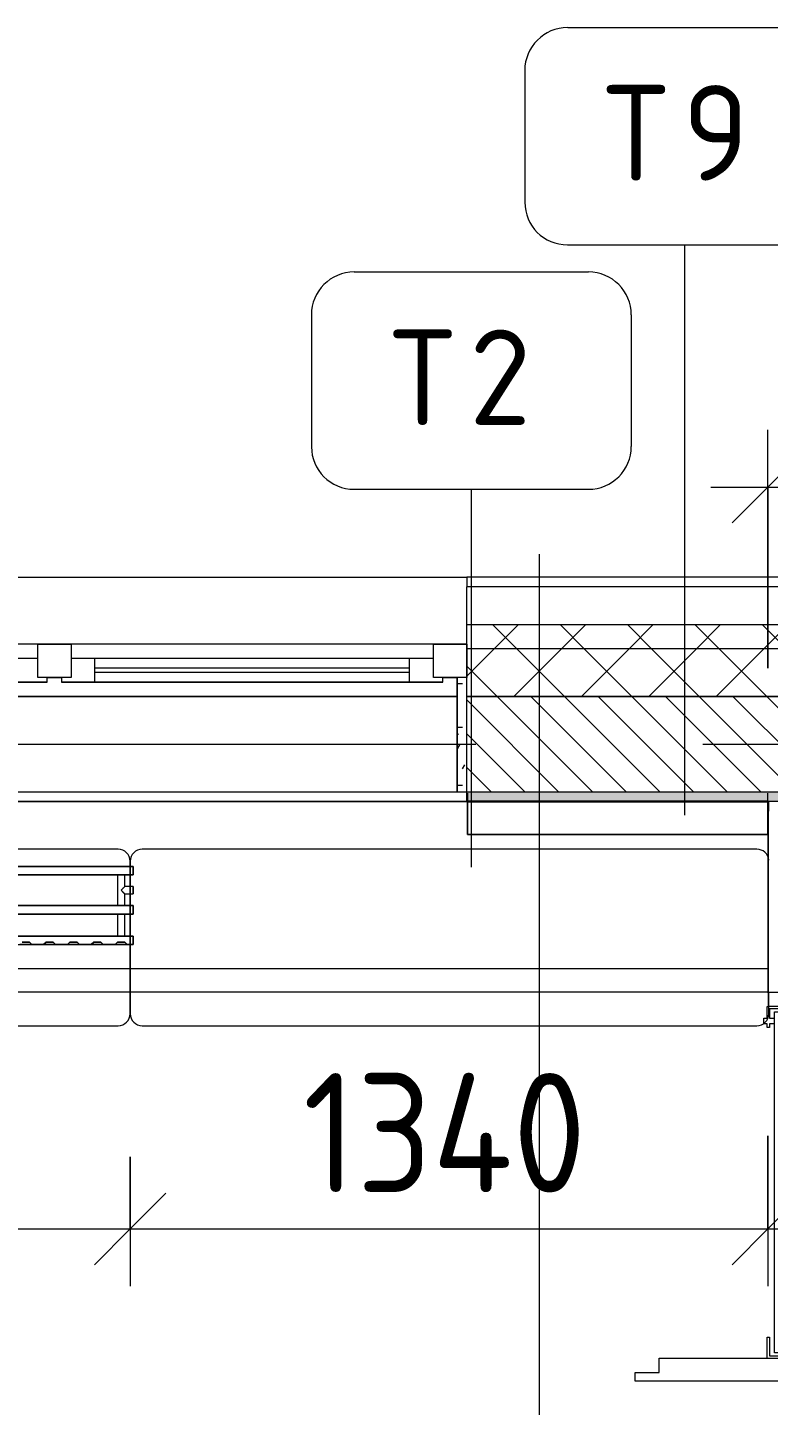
# Model space of a CAD drawing. Header units: millimetres. Extents: x 35092 to 251863, y -8553 to 29549.
# Drawn here: x 46586 to 48140, y 25614 to 28502 of the extents above; entities that cross this region are included whole.
import ezdxf

# ---------------------------------------------------------------- set-up
doc = ezdxf.new("R2010")
doc.units = ezdxf.units.MM
doc.linetypes.add('Осевая', pattern=[3175, 635, -476.25, 1587.5, -476.25])
for name, color, linetype, lineweight in [('0-1', 7, 'Continuous', 9), ('A-ANNO-DIMS', 7, 'Continuous', 9), ('A-ANNO-DIMS-100', 7, 'Continuous', 9), ('A-GLAZ', 7, 'Continuous', 9), ('A-GLAZ-1', 7, 'Continuous', 13), ('A-WALL', 7, 'Continuous', 9), ('I-FURN', 7, 'Continuous', 9), ('I-FURN-IDEN', 7, 'Continuous', 9), ('I-WALL', 7, 'Continuous', 9), ('Оси', 7, 'Continuous', 9), ('Оси-2', 7, 'Осевая', 9)]:
    doc.layers.add(name, color=color, linetype=linetype, lineweight=lineweight)
for name, color, linetype, lineweight, true_color in [('A-WALL-1', 9, 'Continuous', 9, 0x808080), ('A-WALL-FNSH-1', 9, 'Continuous', 9, 0x808080), ('I-FURN-1', 9, 'Continuous', 9, 0x808080), ('M-EQPM-1', 7, 'Continuous', 9, 0xb2b2b2)]:
    doc.layers.add(name, color=color, linetype=linetype, lineweight=lineweight, true_color=true_color)
doc.styles.add('GOST Common', font='GOST_Common.ttf', dxfattribs={"height": 200})
doc.styles.add('ISOCPEUR', font='isocpeur.ttf', dxfattribs={"width": 0.9, "height": 250})
doc.dimstyles.new('ISO-2_5_0_9К_БОЛЬШОЙ', dxfattribs={"dimscale": 304.8, "dimtxt": 248.995294, "dimasz": 0.492126, "dimexe": 0.393701, "dimexo": 0.984252, "dimgap": 0, "dimtad": 1, "dimdec": 0, "dimrnd": 10, "dimzin": 0, "dimdsep": 46, "dimtxsty": 'ISOCPEUR', "dimblk1": 'OBLIQUE', "dimblk2": 'OBLIQUE', "dimsah": 1, "dimcen": 0.09, "dimdle": 0.393701, "dimazin": 0, "dimtfac": 1, "dimtdec": 4, "dimtix": 1, "dimtmove": 0, "dimatfit": 3, "dimfxl": 1, "dimtvp": 1, "dimtolj": 1, "dimtzin": 0, "dimarcsym": 2})
pattern_1 = [(45, (0, 0), (-70.71068, 70.71068), []), (135, (0, 0), (-70.71068, -70.71068), [])]
pattern_2 = [(0, (0, 0), (121.92, 30.48), [10.058, -81.382, 10.058, -81.382, -487.68]), (0, (0, 0), (121.92, 30.48), [-182.88, 10.058, -172.822, 10.058, -81.382, -213.36]), (0, (0, 0), (121.92, 30.48), [-457.2, 10.058, -50.902, 10.058, -142.342]), (120, (45.72, 15.24), (-87.356454, 90.345817), [10.058, -81.382, 10.058, -81.382, -487.68]), (120, (45.72, 15.24), (-87.356454, 90.345817), [-182.88, 10.058, -172.822, 10.058, -81.382, -213.36]), (120, (45.72, 15.24), (-87.356454, 90.345817), [-457.2, 10.058, -50.902, 10.058, -142.342]), (240, (60.96, 76.2), (-34.563546, -120.825817), [10.058, -81.382, 10.058, -81.382, -487.68]), (240, (60.96, 76.2), (-34.563546, -120.825817), [-182.88, 10.058, -172.822, 10.058, -81.382, -213.36]), (240, (60.96, 76.2), (-34.563546, -120.825817), [-457.2, 10.058, -50.902, 10.058, -142.342])]

# ---------------------------------------------------------------- blocks, each defined once
blk = doc.blocks.new('120_Окно_СКБ_2Ст - 120_Окно_СКБ_2Ст 3100х2500 _мал_створка слева_ 2-19089248-План расстановки мебели и оборудования 2 этажа в осях 12-23')
at = {"layer": 'A-GLAZ'}
for p, q in [((1550, -5), (-1550, -5)), ((770, -55), (1430, -55)), ((670, -75), (700, -75)), ((1430, -65), (770, -65)), ((1500, -75), (1530, -75))]:
    blk.add_line(p, q, dxfattribs=at)
at = {"layer": 'A-GLAZ-1'}
for p, q in [((650, -75), (650, -5)), ((650, -5), (720, -5)), ((720, -5), (720, -75)), ((1480, -75), (1480, -5)), ((1480, -5), (1550, -5)), ((1550, -5), (1550, -75)), ((650, -35), (-1480, -35)), ((650, -75), (650, -35)), ((1480, -35), (720, -35)), ((720, -35), (720, -75)), ((770, -85), (770, -35)), ((1430, -85), (1430, -35)), ((1480, -75), (1480, -35)), ((-1500, -85), (670, -85)), ((670, -85), (-1500, -85)), ((720, -75), (650, -75)), ((670, -75), (650, -75)), ((670, -85), (670, -75)), ((720, -75), (700, -75)), ((700, -75), (700, -85)), ((700, -85), (1500, -85)), ((1500, -85), (700, -85)), ((1550, -75), (1480, -75)), ((1500, -75), (1480, -75)), ((1500, -85), (1500, -75))]:
    blk.add_line(p, q, dxfattribs=at)
blk = doc.blocks.new('Sports-Recreation_Goals-Nets_Unisport_Upward-Hinged-Practice-Basketball-Goall - 5_13-29732154-План расстановки мебели и оборудования 2 этажа в осях 12-23')
at = {"layer": '0-1', "flags": 128}
for points in [[(-600.4, 814.8), (-82.9, 814.8), (-82.9, 819.8), (-82.9, 959.8), (-92.2, 963.3), (-103.6, 968.2), (-114.6, 973.7), (-125.3, 979.7), (-135.5, 986.1), (-145.4, 992.9), (-154.7, 1000.1), (-163.6, 1007.7), (-172, 1015.5), (-179.8, 1023.6), (-187.2, 1031.9), (-194.1, 1040.4), (-200.6, 1049.2), (-206.8, 1058.4), (-212.7, 1068.1), (-218.2, 1078.2), (-223.3, 1088.7), (-227.9, 1099.5), (-232.1, 1110.7), (-235.7, 1122.3), (-238.8, 1134.1), (-241.4, 1146.1), (-243.3, 1158.4), (-244.6, 1170.9), (-245.3, 1183.4), (-245.4, 1196.1), (-244.7, 1208.7), (-243.5, 1221.3), (-241.5, 1233.9), (-239, 1246.3), (-235.8, 1258.5), (-232, 1270.5), (-227.6, 1282.2), (-222.6, 1293.6), (-217.2, 1304.7), (-211.2, 1315.3), (-204.8, 1325.6), (-197.9, 1335.4), (-190.7, 1344.7), (-183.2, 1353.6), (-175.3, 1362), (-167.2, 1369.9), (-158.9, 1377.3), (-150.4, 1384.1), (-141.7, 1390.6), (-132.4, 1396.8), (-122.8, 1402.7), (-112.7, 1408.2), (-102.2, 1413.3), (-91.4, 1417.9), (-80.1, 1422.1), (-68.6, 1425.8), (-56.8, 1428.9), (-44.7, 1431.4), (-32.4, 1433.3), (-20, 1434.7), (-7.4, 1435.4), (5.2, 1435.4), (17.8, 1434.8), (30.5, 1433.5), (43, 1431.6), (55.4, 1429), (67.6, 1425.8), (79.6, 1422), (91.3, 1417.6), (102.7, 1412.7), (113.8, 1407.2), (124.5, 1401.2), (134.7, 1394.8), (144.5, 1388), (153.9, 1380.8), (162.7, 1373.2), (171.1, 1365.4), (179, 1357.3), (186.4, 1349), (193.3, 1340.5), (199.8, 1331.7), (206, 1322.5), (211.8, 1312.8), (217.3, 1302.7), (222.4, 1292.2), (227.1, 1281.4), (231.2, 1270.2), (234.9, 1258.6), (238, 1246.8), (240.5, 1234.8), (242.5, 1222.5), (243.8, 1210), (244.5, 1197.5), (244.5, 1184.8), (243.9, 1172.2), (242.6, 1159.6), (240.7, 1147), (238.1, 1134.6), (234.9, 1122.4), (231.1, 1110.4), (226.8, 1098.7), (221.8, 1087.3), (216.3, 1076.2), (210.4, 1065.6), (204, 1055.3), (197.1, 1045.5), (189.9, 1036.2), (182.3, 1027.3), (174.5, 1018.9), (166.4, 1011), (158.1, 1003.6), (149.6, 996.8), (140.8, 990.3), (131.6, 984.1), (121.9, 978.2), (111.9, 972.7), (101.4, 967.6), (90.5, 963), (82.1, 959.8), (82.1, 819.8), (82.1, 814.8), (599.6, 814.8), (599.6, 796.8), (549.6, 796.8), (549.6, 766.9), (549.6, 766.8), (322.7, 766.8), (322.7, 722.9), (322.6, 722.9), (322.6, 722.8), (317.7, 722.8), (317.7, 761.8), (281.6, 761.8), (281.6, 755.6), (307.6, 755.6), (307.6, 66), (317.7, 66), (317.7, 73.6), (322.6, 73.6), (322.6, 73.6), (322.7, 73.6), (322.7, 66), (329.8, 66), (329.8, 65.7), (329.8, 64.6), (329.8, 63), (329.8, 60.9), (329.8, 58.8), (329.8, 57), (329.8, 55.8), (329.8, 55.2), (329.8, 54.6), (329.8, 54), (322.7, 54), (322.7, 29.6), (319.6, 29.6), (319.6, -0.4), (279.6, -0.4), (-280.4, -0.4), (-320.4, -0.4), (-320.4, 29.6), (-323.4, 29.6), (-323.4, 29.6), (-323.4, 29.6), (-323.4, 54), (-331.1, 54), (-331.1, 54.6), (-331.1, 55.2), (-331.1, 55.8), (-331.1, 57), (-331.1, 58.8), (-331.1, 60.9), (-331.1, 63), (-331.1, 64.6), (-331.1, 65.7), (-331.1, 66), (-323.4, 66), (-323.4, 73.6), (-322.4, 73.6), (-322.4, 722.8), (-323.4, 722.8), (-323.4, 766.8), (-323.4, 766.8), (-323.4, 766.8), (-550.4, 766.8), (-550.4, 796.8), (-600.4, 796.8)], [(-225.4, 1195.6), (-224.7, 1172.5), (-221.7, 1149.8), (-216.5, 1127.8), (-209.3, 1106.9), (-200.4, 1087.3), (-190, 1069.2), (-178.3, 1052.7), (-165.2, 1037.2), (-150.3, 1022.6), (-133.5, 1009), (-115.1, 996.9), (-95.1, 986.4), (-73.9, 977.8), (-51.7, 971.4), (-28.8, 967.2), (-5.6, 965.5), (17.6, 966.2), (40.3, 969.2), (62.2, 974.3), (83.1, 981.5), (102.7, 990.5), (120.8, 1000.9), (137.4, 1012.6), (152.8, 1025.7), (167.4, 1040.6), (181, 1057.3), (193.2, 1075.8), (203.7, 1095.7), (212.2, 1117), (218.7, 1139.2), (222.8, 1162.1), (224.5, 1185.3), (223.9, 1208.4), (220.9, 1231.1), (215.7, 1253.1), (208.5, 1274), (199.6, 1293.6), (189.1, 1311.7), (189.1, 1311.7), (177.5, 1328.2), (177.5, 1328.2), (164.4, 1343.7), (149.4, 1358.3), (132.7, 1371.9), (132.7, 1371.9), (114.3, 1384), (94.3, 1394.5), (94.3, 1394.5), (73.1, 1403.1), (50.8, 1409.5), (50.8, 1409.5), (27.9, 1413.7), (4.7, 1415.4), (4.7, 1415.4), (-18.4, 1414.7), (-41.1, 1411.7), (-41.1, 1411.7), (-63, 1406.6), (-83.9, 1399.4), (-83.9, 1399.4), (-103.5, 1390.4), (-121.6, 1380), (-121.7, 1380), (-138.2, 1368.3), (-153.6, 1355.2), (-168.3, 1340.3), (-181.8, 1323.6), (-194, 1305.1), (-204.5, 1285.2), (-213.1, 1263.9), (-219.5, 1241.7), (-223.6, 1218.8)], [(-600.4, 814.8), (599.6, 814.8), (599.6, 796.8), (549.6, 796.8), (549.6, 766.9), (549.6, 766.8), (-550.4, 766.8), (-550.4, 796.8), (-600.4, 796.8)], [(-322.4, 746.7), (-322.4, 755.6), (-292.4, 755.6), (-292.4, 746.7), (-292.4, 40.8), (-322.4, 40.8)], [(-292.4, 746.7), (-292.4, 714.9), (-7.4, 714.9), (277.6, 714.9), (277.6, 722.8), (276.6, 722.8), (276.6, 766.8), (276.7, 766.8), (276.7, 766.8), (-277.4, 766.8), (-277.4, 722.9), (-277.4, 722.9), (-277.4, 722.8), (-282.4, 722.8), (-282.4, 761.8), (-318.4, 761.8), (-318.4, 755.6), (-292.4, 755.6)], [(277.6, 755.6), (307.6, 755.6), (307.6, 49.7), (307.6, 40.8), (277.6, 40.8), (277.6, 49.7)], [(-8.3, 319), (-8.3, 314.6), (-5.4, 314.6), (-5.4, 310.9), (-5.4, 309.2), (-3.9, 309.2), (-3.9, 309.3), (-3.9, 310.3), (-3.9, 311.1), (-3.9, 311.7), (-3.9, 312.1), (-3.9, 312.3), (-3.9, 320.9), (-3.9, 321.4), (-3.9, 321.6), (1.1, 321.6), (1.1, 321.4), (1.1, 320.9), (1.1, 319), (3.6, 319), (3.6, 314.6), (7.6, 314.6), (7.6, 307.6), (277.6, 307.6), (277.6, 647.2), (-7.4, 647.2), (-292.4, 647.2), (-292.4, 66), (-282.4, 66), (-282.4, 73.6), (-277.4, 73.6), (-277.4, 73.6), (-277.4, 73.6), (-277.4, 66), (-270.9, 66), (-270.9, 65.7), (-270.9, 64.7), (-270.9, 64.4), (-270.9, 63.4), (-270.9, 61.8), (-270.9, 59.7), (-270.9, 57.5), (-270.9, 55.8), (-270.9, 54.6), (-270.9, 54), (-277.4, 54), (-277.4, 29.6), (-12.4, 29.6), (-12.4, 43.7), (-12.4, 54.7), (-12.4, 58.2), (-14.3, 59.3), (-17.4, 63.5), (-18.4, 68.4), (-18.4, 146), (-18.4, 223.6), (-17.4, 228.5), (-14.3, 232.7), (-11.4, 234.5), (-11.4, 259.7), (-11.4, 268.3), (-12, 268.3), (-12, 268.4), (-12, 268.5), (-12, 268.7), (-12, 269), (-12, 269.4), (-12, 269.8), (-12, 270.1), (-286.4, 270.1), (-286.4, 273.8), (-286.4, 296.7), (-286.4, 303.8), (-286.4, 307.6), (-12.4, 307.6), (-12.4, 308.1), (-12.4, 319)], [(13, 268.3), (7.6, 268.3), (7.6, 232.5), (7.6, 230.2), (7.6, 229.8), (8.5, 228.5), (9.6, 223.6), (9.6, 197.8), (9.6, 171.9), (9.6, 146), (9.6, 120.2), (9.6, 94.3), (9.6, 68.4), (8.5, 63.5), (5.5, 59.3), (3.6, 58.2), (3.6, 54.7), (3.6, 43.7), (1.6, 43.7), (1.6, 42.1), (1.6, 39.9), (1.6, 38.4), (1.6, 37.6), (-0.4, 37.6), (-2.4, 37.6), (-4.4, 37.6), (-4.4, 38.4), (-4.4, 39.9), (-4.4, 42.1), (-4.4, 44.8), (-4.4, 47.8), (-4.4, 50.9), (-4.4, 53.6), (-6.4, 53.6), (-6.4, 29.6), (276.6, 29.6), (276.6, 54), (267.6, 54), (267.6, 54.6), (267.6, 55.8), (267.6, 57.5), (267.6, 59.7), (267.6, 61.8), (267.6, 63.4), (267.6, 64.4), (267.7, 64.7), (267.7, 65.7), (267.7, 66), (276.6, 66), (276.6, 73.6), (277.6, 73.6), (277.6, 270.1), (13, 270.1), (13, 269.8), (13, 269.4), (13, 269), (13, 268.7), (13, 268.5), (13, 268.4)], [(-280.4, 29.6), (279.6, 29.6), (319.6, 29.6), (319.6, -0.4), (279.6, -0.4), (-280.4, -0.4), (-320.4, -0.4), (-320.4, 29.6)], [(-282.4, 54), (-292.4, 54), (-292.4, 40.8), (-318.4, 40.8), (-318.4, 34.6), (-282.4, 34.6)], [(317.7, 54), (307.6, 54), (307.6, 49.7), (307.6, 40.8), (281.6, 40.8), (281.6, 34.6), (317.7, 34.6)]]:
    blk.add_lwpolyline(points, close=True, dxfattribs=at)
blk = doc.blocks.new('radiator_prado_classic_z_tip_30_po exemplyaru - Classic Z Тип 30-500-30677905-План расстановки мебели и оборудования 2 этажа в осях 12-23')
at = {"layer": 'M-EQPM-1'}
for p, q in [((0, 228), (0, 210)), ((1800, 228), (0, 228)), ((0, 210), (0, 228)), ((0, 228), (12.5, 228)), ((0, 210), (1800, 210)), ((17.5, 210), (0, 210)), ((12.5, 228), (37.5, 228)), ((37.5, 228), (12.5, 228)), ((12.5, 228), (37.5, 228)), ((12.5, 228), (17.5, 223)), ((12.5, 228), (17.5, 223)), ((32.5, 223), (17.5, 223)), ((17.5, 223), (32.5, 223)), ((17.5, 210), (17.5, 164)), ((17.5, 210), (17.5, 164)), ((26.9, 210), (17.5, 210)), ((17.5, 210), (32.5, 210)), ((32.5, 210), (17.5, 210)), ((17.5, 210), (17.8, 210)), ((17.8, 210), (18.5, 210)), ((18.5, 210), (19.7, 210)), ((31.5, 210), (18.5, 210)), ((19.7, 210), (32.5, 210)), ((32.2, 210), (26.9, 210)), ((32.5, 210), (32.2, 210)), ((32.5, 223), (37.5, 228)), ((37.5, 228), (32.5, 223)), ((32.5, 164), (32.5, 210)), ((32.5, 164), (32.5, 210)), ((1767.5, 210), (32.5, 210)), ((37.5, 228), (62.5, 228)), ((62.5, 228), (87.5, 228)), ((87.5, 228), (62.5, 228)), ((62.5, 228), (87.5, 228)), ((62.5, 228), (67.5, 223)), ((62.5, 228), (67.5, 223)), ((82.5, 223), (67.5, 223)), ((67.5, 223), (82.5, 223)), ((82.5, 223), (87.5, 228)), ((87.5, 228), (82.5, 223)), ((87.5, 228), (112.5, 228)), ((112.5, 228), (137.5, 228)), ((137.5, 228), (112.5, 228)), ((112.5, 228), (137.5, 228)), ((112.5, 228), (117.5, 223)), ((112.5, 228), (117.5, 223)), ((132.5, 223), (117.5, 223)), ((117.5, 223), (132.5, 223)), ((132.5, 223), (137.5, 228)), ((137.5, 228), (132.5, 223)), ((137.5, 228), (162.5, 228)), ((162.5, 228), (187.5, 228)), ((187.5, 228), (162.5, 228)), ((162.5, 228), (187.5, 228)), ((162.5, 228), (167.5, 223)), ((162.5, 228), (167.5, 223)), ((182.5, 223), (167.5, 223)), ((167.5, 223), (182.5, 223)), ((182.5, 223), (187.5, 228)), ((187.5, 228), (182.5, 223)), ((187.5, 228), (212.5, 228)), ((212.5, 228), (237.5, 228)), ((237.5, 228), (212.5, 228)), ((212.5, 228), (237.5, 228)), ((212.5, 228), (217.5, 223)), ((212.5, 228), (217.5, 223)), ((232.5, 223), (217.5, 223)), ((217.5, 223), (232.5, 223)), ((1800, 164), (0, 164)), ((0, 164), (0, 146)), ((0, 146), (0, 164)), ((0, 164), (17.5, 164)), ((0, 146), (1800, 146)), ((17.5, 146), (0, 146)), ((17.8, 164), (17.5, 164)), ((17.5, 164), (32.5, 164)), ((32.5, 164), (17.5, 164)), ((17.5, 164), (17.8, 164)), ((17.5, 146), (17.5, 121.5)), ((17.5, 146), (17.5, 121.5)), ((17.5, 146), (21.2, 146)), ((32.5, 146), (17.5, 146)), ((17.5, 146), (32.5, 146)), ((18.5, 146), (17.5, 146)), ((19.7, 164), (17.8, 164)), ((17.8, 164), (18.5, 164)), ((18.5, 164), (19.7, 164)), ((18.5, 164), (31.5, 164)), ((25, 146), (18.5, 146)), ((31.5, 146), (18.5, 146)), ((21.2, 164), (19.7, 164)), ((19.7, 164), (32.5, 164)), ((26.9, 164), (21.2, 164)), ((21.2, 146), (28.7, 146)), ((32.2, 146), (25, 146)), ((32.2, 164), (26.9, 164)), ((28.7, 146), (32.5, 146)), ((32.5, 164), (32.2, 164)), ((32.5, 146), (32.2, 146)), ((32.5, 164), (1767.5, 164)), ((32.5, 82), (32.5, 146)), ((32.5, 82), (32.5, 146)), ((1767.5, 146), (32.5, 146)), ((17.5, 121.5), (0, 121.5)), ((17.5, 121.5), (0, 121.5)), ((0, 121.5), (0, 121.2)), ((0, 106.5), (0, 121.5)), ((0, 121.2), (0, 120.5)), ((0, 121.2), (0, 120.5)), ((0, 120.5), (0, 121.2)), ((0, 121.2), (0, 121.2)), ((0, 120.5), (0, 119.3)), ((0, 120.5), (0, 119.3)), ((0, 119.3), (0, 120.5)), ((0, 119.3), (0, 117.7)), ((0, 119.3), (0, 117.7)), ((0, 117.7), (0, 119.3)), ((0, 117.7), (0, 115.9)), ((0, 115.9), (0, 117.7)), ((0, 117.7), (0, 115.9)), ((0, 115.9), (0, 114)), ((0, 115.9), (0, 114)), ((0, 114), (0, 115.9)), ((0, 114), (0, 112.1)), ((0, 114), (0, 112.1)), ((0, 112.1), (0, 114)), ((0, 112.1), (0, 110.2)), ((0, 112.1), (0, 110.2)), ((0, 110.2), (0, 112.1)), ((0, 110.2), (0, 108.7)), ((0, 110.2), (0, 108.7)), ((0, 108.7), (0, 110.2)), ((0, 108.7), (0, 107.5)), ((0, 108.7), (0, 106.8)), ((0, 106.8), (0, 108.7)), ((0, 107.5), (0, 106.8)), ((0, 106.8), (0, 106.5)), ((0, 106.8), (0, 106.8)), ((0, 106.5), (17.5, 106.5)), ((0, 106.5), (17.5, 106.5)), ((17.5, 106.5), (17.5, 82)), ((17.5, 106.5), (17.5, 82)), ((1800, 82), (0, 82)), ((0, 82), (0, 64)), ((0, 64), (0, 82)), ((0, 82), (17.5, 82)), ((1800, 64), (0, 64)), ((0, 64), (1800, 64)), ((19.7, 82), (17.5, 82)), ((17.5, 82), (32.5, 82)), ((32.5, 82), (17.5, 82)), ((17.5, 82), (17.8, 82)), ((17.8, 82), (32.5, 82)), ((18.5, 82), (31.5, 82)), ((25, 82), (19.7, 82)), ((26.9, 82), (25, 82)), ((32.5, 82), (26.9, 82)), ((32.5, 82), (1767.5, 82))]:
    blk.add_line(p, q, dxfattribs=at)
for points, knots in [([(17.8, 121.2), (17.7, 121.3), (17.7, 121.3), (17.5, 121.5), (17.5, 121.5), (17.5, 121.5)], [0.8571429, 0.8571429, 0.8571429, 0.8571429, 0.8928571, 0.9285714, 1, 1, 1, 1]), ([(17.5, 121.5), (17.5, 121.5), (17.5, 121.5), (17.7, 121.3), (17.7, 121.3), (17.8, 121.2)], [0, 0, 0, 0, 0.0714286, 0.1071429, 0.1428571, 0.1428571, 0.1428571, 0.1428571]), ([(17.5, 121.5), (17.5, 121.5), (17.5, 121.5), (17.7, 121.3), (17.7, 121.3), (17.8, 121.2)], [0, 0, 0, 0, 0.0714286, 0.1071429, 0.1428571, 0.1428571, 0.1428571, 0.1428571]), ([(25, 114), (24.5, 114.5), (23.6, 115.4), (22.4, 116.6), (21.6, 117.4), (21.1, 117.9), (20.8, 118.2), (20.5, 118.5), (20.2, 118.8), (19.8, 119.1), (19.6, 119.4), (19.3, 119.7), (19, 120), (18.7, 120.3), (18.5, 120.5), (18.3, 120.7), (18.1, 120.9), (17.9, 121.1), (17.8, 121.2), (17.7, 121.3), (17.5, 121.5), (17.5, 121.5), (17.5, 121.5)], [0, 0, 0, 0, 0.142857, 0.285714, 0.357143, 0.392857, 0.428571, 0.464286, 0.5, 0.535714, 0.571429, 0.607143, 0.642857, 0.678571, 0.714286, 0.75, 0.785714, 0.821429, 0.857143, 0.892857, 0.928571, 1, 1, 1, 1]), ([(17.8, 121.2), (17.8, 121.2), (17.9, 121.1), (18.1, 120.9), (18.3, 120.7), (18.5, 120.5), (18.7, 120.3), (19, 120), (19.3, 119.7), (19.6, 119.4), (19.8, 119.1), (20.3, 118.7), (20.7, 118.3), (21.1, 117.9), (21.6, 117.4), (22.4, 116.6), (23.1, 115.9), (23.6, 115.4)], [0.1428571, 0.1428571, 0.1428571, 0.1428571, 0.1785714, 0.2142857, 0.25, 0.2857143, 0.3214286, 0.3571429, 0.3928571, 0.4285714, 0.4642857, 0.5, 0.5714286, 0.6071429, 0.6428571, 0.7142857, 0.8571429, 0.8571429, 0.8571429, 0.8571429]), ([(19.6, 119.4), (19.7, 119.3), (19.9, 119.2), (20.3, 118.7), (20.6, 118.4), (20.8, 118.2)], [0.4285714, 0.4285714, 0.4285714, 0.4285714, 0.4642857, 0.5, 0.5714286, 0.5714286, 0.5714286, 0.5714286]), ([(22.1, 116.9), (21.9, 117.1), (21.6, 117.4), (21.1, 117.9), (20.9, 118.1), (20.8, 118.2)], [0.2857143, 0.2857143, 0.2857143, 0.2857143, 0.3571429, 0.3928571, 0.4285714, 0.4285714, 0.4285714, 0.4285714]), ([(20.8, 118.2), (20.9, 118.1), (21.1, 117.9), (21.6, 117.4), (21.9, 117.1), (22.1, 116.9)], [0.5714286, 0.5714286, 0.5714286, 0.5714286, 0.6071429, 0.6428571, 0.7142857, 0.7142857, 0.7142857, 0.7142857]), ([(17.5, 106.5), (17.5, 106.5), (17.5, 106.5), (17.7, 106.7), (17.8, 106.8), (17.9, 106.9), (18.1, 107.1), (18.3, 107.3), (18.5, 107.5), (18.7, 107.7), (19, 108), (19.3, 108.3), (19.6, 108.6), (19.8, 108.9), (20.3, 109.3), (20.7, 109.7), (21.1, 110.1), (21.6, 110.6), (22.4, 111.4), (23.6, 112.6), (24.5, 113.5), (25, 114)], [0, 0, 0, 0, 0.071429, 0.107143, 0.142857, 0.178571, 0.214286, 0.25, 0.285714, 0.321429, 0.357143, 0.392857, 0.428571, 0.464286, 0.5, 0.571429, 0.607143, 0.642857, 0.714286, 0.857143, 1, 1, 1, 1]), ([(17.5, 106.5), (17.5, 106.5), (17.5, 106.5), (17.7, 106.7), (17.7, 106.7), (17.8, 106.8)], [0, 0, 0, 0, 0.0714286, 0.1071429, 0.1428571, 0.1428571, 0.1428571, 0.1428571]), ([(17.8, 106.8), (17.7, 106.7), (17.7, 106.7), (17.5, 106.5), (17.5, 106.5), (17.5, 106.5)], [0.8571429, 0.8571429, 0.8571429, 0.8571429, 0.8928571, 0.9285714, 1, 1, 1, 1]), ([(17.8, 106.8), (17.7, 106.7), (17.7, 106.7), (17.5, 106.5), (17.5, 106.5), (17.5, 106.5)], [0.8571429, 0.8571429, 0.8571429, 0.8571429, 0.8928571, 0.9285714, 1, 1, 1, 1]), ([(22.1, 111.1), (21.9, 110.9), (21.6, 110.6), (21.1, 110.1), (20.8, 109.8), (20.5, 109.5), (20.2, 109.2), (19.8, 108.9), (19.6, 108.6), (19.3, 108.3), (19, 108), (18.7, 107.7), (18.5, 107.5), (18.3, 107.3), (18.1, 107.1), (17.9, 106.9), (17.8, 106.8), (17.8, 106.8)], [0.2857143, 0.2857143, 0.2857143, 0.2857143, 0.3571429, 0.3928571, 0.4285714, 0.4642857, 0.5, 0.5357143, 0.5714286, 0.6071429, 0.6428571, 0.6785714, 0.7142857, 0.75, 0.7857143, 0.8214286, 0.8571429, 0.8571429, 0.8571429, 0.8571429]), ([(17.8, 106.8), (17.8, 106.8), (17.9, 106.9), (18.1, 107.1), (18.3, 107.3), (18.5, 107.5), (18.7, 107.7), (19, 108), (19.3, 108.3), (19.6, 108.6), (19.9, 108.8), (20.3, 109.3), (20.6, 109.6), (20.8, 109.8)], [0.1428571, 0.1428571, 0.1428571, 0.1428571, 0.1785714, 0.2142857, 0.25, 0.2857143, 0.3214286, 0.3571429, 0.3928571, 0.4285714, 0.4642857, 0.5, 0.5714286, 0.5714286, 0.5714286, 0.5714286]), ([(20.8, 109.8), (20.9, 109.9), (21.1, 110.1), (21.6, 110.6), (21.9, 110.9), (22.1, 111.1)], [0.5714286, 0.5714286, 0.5714286, 0.5714286, 0.6071429, 0.6428571, 0.7142857, 0.7142857, 0.7142857, 0.7142857]), ([(22.1, 111.1), (21.9, 110.9), (21.6, 110.6), (21.1, 110.1), (20.9, 109.9), (20.8, 109.8)], [0.2857143, 0.2857143, 0.2857143, 0.2857143, 0.3571429, 0.3928571, 0.4285714, 0.4285714, 0.4285714, 0.4285714])]:
    blk.add_open_spline(points, degree=3, knots=knots, dxfattribs=at)
for points in [[(20.8, 118.2), (20.7, 118.3), (20.5, 118.5), (20.2, 118.8), (19.9, 119.2), (19.6, 119.4), (19.3, 119.7), (19, 120), (18.7, 120.3), (18.5, 120.5), (18.3, 120.7), (18.1, 120.9), (17.9, 121.1), (17.8, 121.2), (17.8, 121.2)], [(17.8, 121.2), (17.8, 121.2), (17.9, 121.1), (18.1, 120.9), (18.3, 120.7), (18.5, 120.5), (18.7, 120.3), (19, 120), (19.3, 119.7), (19.5, 119.5), (19.6, 119.4)], [(23.6, 115.4), (23.1, 115.9), (22.6, 116.4), (22.1, 116.9)], [(22.1, 116.9), (22.6, 116.4), (23.1, 115.9), (23.6, 115.4)], [(20.8, 109.8), (20.7, 109.7), (20.5, 109.5), (20.2, 109.2), (19.9, 108.8), (19.6, 108.6), (19.3, 108.3), (19, 108), (18.7, 107.7), (18.5, 107.5), (18.3, 107.3), (18.1, 107.1), (17.9, 106.9), (17.8, 106.8), (17.8, 106.8)], [(22.1, 111.1), (22.6, 111.6), (23.1, 112.1), (23.6, 112.6)], [(23.6, 112.6), (23.1, 112.1), (22.6, 111.6), (22.1, 111.1)], [(23.6, 112.6), (23.1, 112.1), (22.6, 111.6), (22.1, 111.1)], [(25, 114), (24.5, 114.5), (24, 115), (23.6, 115.4)], [(23.6, 115.4), (24, 115), (24.5, 114.5), (25, 114)], [(23.6, 115.4), (24, 115), (24.5, 114.5), (25, 114)], [(23.6, 112.6), (24, 113), (24.5, 113.5), (25, 114)], [(25, 114), (24.5, 113.5), (24, 113), (23.6, 112.6)], [(25, 114), (24.5, 113.5), (24, 113), (23.6, 112.6)]]:
    blk.add_open_spline(points, degree=3, dxfattribs=at)
blk = doc.blocks.new('Мат 1340х300х800_h_ около окна - 1372 x 1905mm - Double-31170368-План расстановки мебели и оборудования 2 этажа в осях 12-23')
at = {"layer": 'I-FURN-1'}
for p, q in [((855.9, 851.3), (-433.3, 851.3)), ((-458.7, 825.9), (-458.7, 506.7)), ((881.3, 506.7), (881.3, 825.9)), ((-433.3, 481.3), (855.9, 481.3))]:
    blk.add_line(p, q, dxfattribs=at)
for centre, start, end in [((-433.3, 825.9), 90, 180), ((855.9, 825.9), 0, 90), ((-433.3, 506.7), 180, 270), ((855.9, 506.7), 270, 360)]:
    blk.add_arc(centre, 25.4, start, end, dxfattribs=at)
blk = doc.blocks.new('Мат 1340х300х800_h_ около окна - 1372 x 1905mm - Double-V201-План расстановки мебели и оборудования 2 этажа в осях 12-23')
at = {"layer": 'I-FURN-1'}
for p, q in [((855.9, 851.3), (-433.3, 851.3)), ((-458.7, 825.9), (-458.7, 506.7)), ((881.3, 506.7), (881.3, 551.3)), ((-433.3, 481.3), (855.9, 481.3))]:
    blk.add_line(p, q, dxfattribs=at)
for centre, start, end in [((-433.3, 825.9), 90, 180), ((855.9, 825.9), 6.0488, 90), ((-433.3, 506.7), 180, 270), ((855.9, 506.7), 270, 358.9286)]:
    blk.add_arc(centre, 25.4, start, end, dxfattribs=at)
blk = doc.blocks.new('Мат в спортивном зале - Т9-31176880-План расстановки мебели и оборудования 2 этажа в осях 12-23')
at = {"layer": 'I-FURN-1'}
for p, q in [((251.3, 925.9), (251.3, 906.7)), ((881.3, 906.7), (881.3, 925.9)), ((881.3, 909.3), (251.3, 909.3)), ((251.3, 909.3), (251.3, 839.3)), ((251.3, 839.3), (251.3, 908.4)), ((881.3, 839.3), (881.3, 909.3)), ((881.3, 908.4), (881.3, 839.3)), ((251.3, 839.3), (881.3, 839.3)), ((881.3, 839.3), (251.3, 839.3))]:
    blk.add_line(p, q, dxfattribs=at)
blk = doc.blocks.new('Марка_Мебель - В прямоуг_Balcon_Марка-25523697-План расстановки мебели и оборудования 2 этажа в осях 12-23')
at = {"layer": 'I-FURN-IDEN'}
for p, q in [((-2.455, 2.278), (2.455, 2.278)), ((-3.355, 1.378), (-3.355, -1.384)), ((3.355, 1.378), (3.355, -1.378)), ((-2.461, -2.278), (2.455, -2.278))]:
    blk.add_line(p, q, dxfattribs=at)
for centre, radius, start, end in [((-2.455, 1.378), 0.9, 90, 180), ((2.455, 1.378), 0.9, 0, 90), ((-2.461, -1.384), 0.893, 180, 270), ((2.455, -1.378), 0.9, 270, 0)]:
    blk.add_arc(centre, radius, start, end, dxfattribs=at)
blk = doc.blocks.new('DIMBLOCK35-План расстановки мебели и оборудования 2 этажа в осях 12-23')
at = {"layer": 'A-ANNO-DIMS-100'}
for p, q in [((45461, 26135.4), (45461, 25864.1)), ((45461, 25984.1), (45461, 26135.4)), ((46801, 26135.4), (46801, 25864.1)), ((46801, 25984.1), (46801, 26135.4)), ((45461, 25984.1), (46801, 25984.1))]:
    blk.add_line(p, q, dxfattribs=at)
at = {"layer": 'A-ANNO-DIMS-100', "lineweight": 20}
for p, q in [((45461, 25984.1), (45536, 26059.1)), ((46801, 25984.1), (46876, 26059.1)), ((45461, 25984.1), (45386, 25909.1)), ((46801, 25984.1), (46726, 25909.1))]:
    blk.add_line(p, q, dxfattribs=at)
at = {"layer": 'A-ANNO-DIMS-100', "color": 0, "insert": (45824.5, 26310.7), "char_height": 250, "width": 735.494, "attachment_point": 1, "line_spacing_factor": 1.149209, "style": 'ISOCPEUR'}
blk.add_mtext('1340', dxfattribs=at)
blk = doc.blocks.new('_Oblique')
at = {"color": 0, "linetype": 'ByBlock', "lineweight": -2}
blk.add_line((-0.5, -0.5), (0.5, 0.5), dxfattribs=at)
blk = doc.blocks.new('DIMBLOCK36-План расстановки мебели и оборудования 2 этажа в осях 12-23')
at = {"layer": 'A-ANNO-DIMS-100'}
for p, q in [((48139, 26179), (48139, 25864.1)), ((48139, 25984.1), (48139, 26179)), ((46801, 26135.4), (46801, 25864.1)), ((46801, 25984.1), (46801, 26135.4)), ((46801, 25984.1), (48259, 25984.1))]:
    blk.add_line(p, q, dxfattribs=at)
at = {"layer": 'A-ANNO-DIMS-100', "lineweight": 20}
for p, q in [((46801, 25984.1), (46876, 26059.1)), ((48139, 25984.1), (48214, 26059.1)), ((46801, 25984.1), (46726, 25909.1)), ((48139, 25984.1), (48064, 25909.1))]:
    blk.add_line(p, q, dxfattribs=at)
at = {"layer": 'A-ANNO-DIMS-100', "color": 0, "insert": (47163.5, 26310.7), "char_height": 250, "width": 735.494, "attachment_point": 1, "line_spacing_factor": 1.149209, "style": 'ISOCPEUR'}
blk.add_mtext('1340', dxfattribs=at)
blk = doc.blocks.new('DIMBLOCK63-План расстановки мебели и оборудования 2 этажа в осях 12-23')
at = {"layer": 'A-ANNO-DIMS-100'}
for p, q in [((48139, 27159.5), (48139, 27658.8)), ((48781, 27170), (48781, 27658.8)), ((48019, 27538.8), (48901, 27538.8)), ((48139, 27538.8), (48139, 27159.5)), ((48781, 27538.8), (48781, 27170))]:
    blk.add_line(p, q, dxfattribs=at)
at = {"layer": 'A-ANNO-DIMS-100', "lineweight": 20}
for p, q in [((48139, 27538.8), (48214, 27613.8)), ((48781, 27538.8), (48856, 27613.8)), ((48139, 27538.8), (48064, 27463.8)), ((48781, 27538.8), (48706, 27463.8))]:
    blk.add_line(p, q, dxfattribs=at)
at = {"layer": 'A-ANNO-DIMS-100', "color": 0, "insert": (48211, 27865.4), "char_height": 250, "width": 597.589, "attachment_point": 1, "line_spacing_factor": 1.149209, "style": 'ISOCPEUR'}
blk.add_mtext('640', dxfattribs=at)

msp = doc.modelspace()

# ---------------------------------------------------------------- hatches: boundary and pattern name
at = {"layer": 'A-WALL'}
h = msp.add_hatch(dxfattribs=at)
h.set_pattern_fill('FP_21', color=256, style=0, pattern_type=2)
h.set_pattern_definition(pattern_1)
h.paths.add_polyline_path([(84500.7, 27200), (84500.7, 27250), (80350, 27250), (80350, 27200), (83486, 27200)])
h.paths.add_polyline_path([(77850, 27200), (77850, 27250), (76340, 27250), (76340, 27200)])
h.paths.add_polyline_path([(74240, 27200), (74240, 27250), (68860, 27250), (68860, 27200), (73277, 27200)])
h.paths.add_polyline_path([(67960, 27200), (67960, 27250), (66160, 27250), (66160, 27200), (67443.3, 27200)])
h.paths.add_polyline_path([(64955.2, 27200), (65260, 27200), (65260, 27250), (64180, 27250), (64180, 27200), (64526.5, 27200)])
h.paths.add_polyline_path([(60755.2, 27200), (61040, 27200), (61040, 27250), (59860, 27250), (59860, 27200), (60151.2, 27200)])
h.paths.add_polyline_path([(57160, 27200), (57160, 27250), (55909.9, 27250), (55909.9, 27200)])
h.paths.add_polyline_path([(55009.9, 27200), (55009.9, 27250), (53860.2, 27250), (53860.2, 27200)])
h.paths.add_polyline_path([(50760.2, 27200), (50760.2, 27250), (49660.3, 27250), (49660.3, 27200), (49942.3, 27200)])
h.paths.add_polyline_path([(48760.3, 27200), (48760.3, 27250), (47507, 27250), (47507, 27200)])
h.paths.add_polyline_path([(44407, 27200), (44407, 27250), (42010, 27250), (42010, 27200), (44108.6, 27200)])
h = msp.add_hatch(dxfattribs=at)
h.set_pattern_fill('FP_21', color=256, style=0, pattern_type=2)
h.set_pattern_definition(pattern_1)
h.paths.add_polyline_path([(84500.7, 27100), (84500.7, 27200), (80350, 27200), (80350, 27100), (84200, 27100)])
h.paths.add_polyline_path([(77850, 27100), (77850, 27200), (76340, 27200), (76340, 27100), (77250, 27100)])
h.paths.add_polyline_path([(73540, 27100), (74240, 27100), (74240, 27200), (68860, 27200), (68860, 27100), (73277, 27100)])
h.paths.add_polyline_path([(67443.3, 27100), (67960, 27100), (67960, 27200), (66160, 27200), (66160, 27100), (66760, 27100)])
h.paths.add_polyline_path([(65260, 27100), (65260, 27200), (64180, 27200), (64180, 27100), (64955.2, 27100)])
h.paths.add_polyline_path([(61040, 27100), (61040, 27200), (59860, 27200), (59860, 27100), (60755.2, 27100)])
h.paths.add_polyline_path([(57160, 27100), (57160, 27200), (55909.9, 27200), (55909.9, 27100)])
h.paths.add_polyline_path([(55009.9, 27100), (55009.9, 27200), (53860.2, 27200), (53860.2, 27100)])
h.paths.add_polyline_path([(50364.8, 27100), (50760.2, 27100), (50760.2, 27200), (49660.3, 27200), (49660.3, 27100), (49942.3, 27100)])
h.paths.add_polyline_path([(48760.3, 27100), (48760.3, 27200), (47507, 27200), (47507, 27100)])
h.paths.add_polyline_path([(44407, 27100), (44407, 27200), (42060, 27200), (42060, 27100), (44108.6, 27100)])
h = msp.add_hatch(dxfattribs=at)
h.set_pattern_fill('FP_20', color=256, style=0, pattern_type=2)
h.set_pattern_definition([(135, (0, 0), (-35.35534, -35.35534), [])])
h.paths.add_polyline_path([(49660.3, 26900), (50364.8, 26900), (50364.8, 27100), (49660.3, 27100), (49660.3, 26970.8)])
h.paths.add_polyline_path([(48483.9, 26900), (48760.3, 26900), (48760.3, 27100), (47507, 27100), (47507, 26900)])
h.paths.add_polyline_path([(44407, 26900), (44407, 27100), (42760, 27100), (42760, 26900), (44108.6, 26900)])
at = {"layer": 'I-WALL'}
h = msp.add_hatch(dxfattribs=at)
h.set_pattern_fill('FP_58', color=256, style=0, pattern_type=2)
h.set_pattern_definition(pattern_2)
h.paths.add_polyline_path([(47507, 26900), (47507, 27140), (47487, 27140), (47487, 26900)])
h = msp.add_hatch(dxfattribs=at)
h.set_pattern_fill('FP_58', color=256, style=0, pattern_type=2)
h.set_pattern_definition(pattern_2)
h.paths.add_polyline_path([(48138.4, 26880), (48160, 26880), (48160, 26900), (47507, 26900), (47507, 26880), (47508.4, 26880)])
h.paths.add_polyline_path([(44108.6, 26880), (44407, 26880.9), (44407, 26900), (42780, 26900), (42781, 26880)])

# ---------------------------------------------------------------- linework, layer by layer
at = {"layer": 'A-WALL'}
for p, q in [((44407, 27350), (47507, 27350)), ((48760.3, 27330), (47507, 27330)), ((48760.3, 27250), (47507, 27250)), ((48760.3, 27200), (47507, 27200)), ((47487, 27100), (44427, 27100)), ((48760.3, 27100), (47507, 27100)), ((47507, 27100), (48760.3, 27100))]:
    msp.add_line(p, q, dxfattribs=at)
at = {"layer": 'A-WALL-1'}
for p, q in [((47507, 26880), (47507, 27330)), ((47507, 27140), (47487, 27140)), ((47487, 27140), (47487, 26900)), ((47487, 26900), (48780.3, 26900)), ((48160, 26880), (48140, 26880)), ((48140, 26880), (48140, 26859.5))]:
    msp.add_line(p, q, dxfattribs=at)
at = {"layer": 'A-WALL-FNSH-1'}
for p, q in [((48760.3, 27350), (47507, 27350)), ((47507, 27350), (47507, 27330)), ((47487, 27140), (47486, 27140)), ((47486, 27140), (47486, 26900)), ((47486, 26900), (47487, 26900)), ((48140, 26880), (47507, 26880)), ((47507, 26880), (47507, 26879)), ((47507, 26879), (48140, 26879)), ((48139, 26859.5), (48139, 26479)), ((48140, 26859.5), (48139, 26859.5)), ((48140, 26480), (48140, 26859.5)), ((48139, 26479), (48140, 26479))]:
    msp.add_line(p, q, dxfattribs=at)
at = {"layer": 'I-FURN-IDEN'}
for p, q in [((47964.3, 26851.3), (47964.3, 28046.7)), ((47516.7, 26742.5), (47516.7, 27534.3))]:
    msp.add_line(p, q, dxfattribs=at)
at = {"layer": 'I-WALL'}
for p, q in [((44427, 27100), (47487, 27100)), ((44427, 26900), (47486, 26900)), ((47507, 26880), (44407, 26880)), ((47507, 26880), (44407, 26880)), ((47507, 26879), (44407, 26879)), ((42781, 26530), (48140, 26530)), ((48140, 26480), (42781, 26480))]:
    msp.add_line(p, q, dxfattribs=at)
at = {"layer": 'Оси'}
msp.add_line((47660, 24898.1), (47660, 27398.1), dxfattribs=at)
at = {"layer": 'Оси-2'}
msp.add_line((38477.2, 27000), (82200, 27000), dxfattribs=at)

# ---------------------------------------------------------------- block references
at = {"layer": 'A-GLAZ'}
msp.add_blockref('120_Окно_СКБ_2Ст - 120_Окно_СКБ_2Ст 3100х2500 _мал_створка слева_ 2-19089248-План расстановки мебели и оборудования 2 этажа в осях 12-23', (45957, 27215), dxfattribs=at)
at = {"layer": 'I-FURN', "rotation": 180}
msp.add_blockref('Sports-Recreation_Goals-Nets_Unisport_Upward-Hinged-Practice-Basketball-Goall - 5_13-29732154-План расстановки мебели и оборудования 2 этажа в осях 12-23', (48460, 26480), dxfattribs=at)
at = {"layer": 'I-FURN-1'}
for name, p in [('Мат в спортивном зале - Т9-31176880-План расстановки мебели и оборудования 2 этажа в осях 12-23', (47257.2, 25971.6)), ('Мат 1340х300х800_h_ около окна - 1372 x 1905mm - Double-31170368-План расстановки мебели и оборудования 2 этажа в осях 12-23', (45919.7, 25928.7)), ('Мат 1340х300х800_h_ около окна - 1372 x 1905mm - Double-V201-План расстановки мебели и оборудования 2 этажа в осях 12-23', (47259.7, 25928.7))]:
    msp.add_blockref(name, p, dxfattribs=at)
at = {"layer": 'I-FURN-IDEN', "xscale": 99.99999999999993, "yscale": 99.99999999999993, "zscale": 99.99999999999993}
for p in [(47964.3, 28274.4), (47516.7, 27762.1)]:
    msp.add_blockref('Марка_Мебель - В прямоуг_Balcon_Марка-25523697-План расстановки мебели и оборудования 2 этажа в осях 12-23', p, dxfattribs=at)
at = {"layer": 'M-EQPM-1', "rotation": 180}
msp.add_blockref('radiator_prado_classic_z_tip_30_po exemplyaru - Classic Z Тип 30-500-30677905-План расстановки мебели и оборудования 2 этажа в осях 12-23', (46807, 26808), dxfattribs=at)

# ---------------------------------------------------------------- texts
at = {"layer": 'I-FURN-IDEN', "char_height": 200, "attachment_point": 1, "style": 'GOST Common'}
for s, insert, width in [('\\fGOST Common|b0|i0|c204|p34|;Т', (47794.3, 28381.5), 200.422), ('\\fGOST Common|b0|i0|c204|p34|;9', (47959.7, 28381.5), 176.371), ('\\fGOST Common|b0|i0|c204|p34|;Т', (47346.7, 27869.1), 200.422), ('\\fGOST Common|b0|i0|c204|p34|;2', (47512.1, 27869.1), 176.371)]:
    msp.add_mtext(s, dxfattribs=dict(at, insert=insert, width=width))

# ---------------------------------------------------------------- dimensions: what is measured, and where the dimension line sits
at = {"layer": 'A-ANNO-DIMS'}
for base, p1, p2, override, picture, middle in [((48781, 27538.8), (48139, 26859.5), (48781, 26870), {"dimpost": '<>', "dimfxl": 642.085904}, 'DIMBLOCK63-План расстановки мебели и оборудования 2 этажа в осях 12-23', (48460, 27663.8)), ((48139, 25984.1), (46801, 26435.4), (48139, 26479), {"dimpost": '<>', "dimfxl": 1338.710186}, 'DIMBLOCK36-План расстановки мебели и оборудования 2 этажа в осях 12-23', (47470, 26109.1)), ((46801, 25984.1), (45461, 26435.4), (46801, 26435.4), {"dimpost": '<>', "dimfxl": 1340}, 'DIMBLOCK35-План расстановки мебели и оборудования 2 этажа в осях 12-23', (46131, 26109.1))]:
    dim = msp.add_linear_dim(base=base, p1=p1, p2=p2, dimstyle='ISO-2_5_0_9К_БОЛЬШОЙ', override=override, dxfattribs=at)
    dim.commit()
    dim.dimension.update_dxf_attribs({"geometry": picture, "text_midpoint": middle})

doc.saveas('drawing.dxf')
